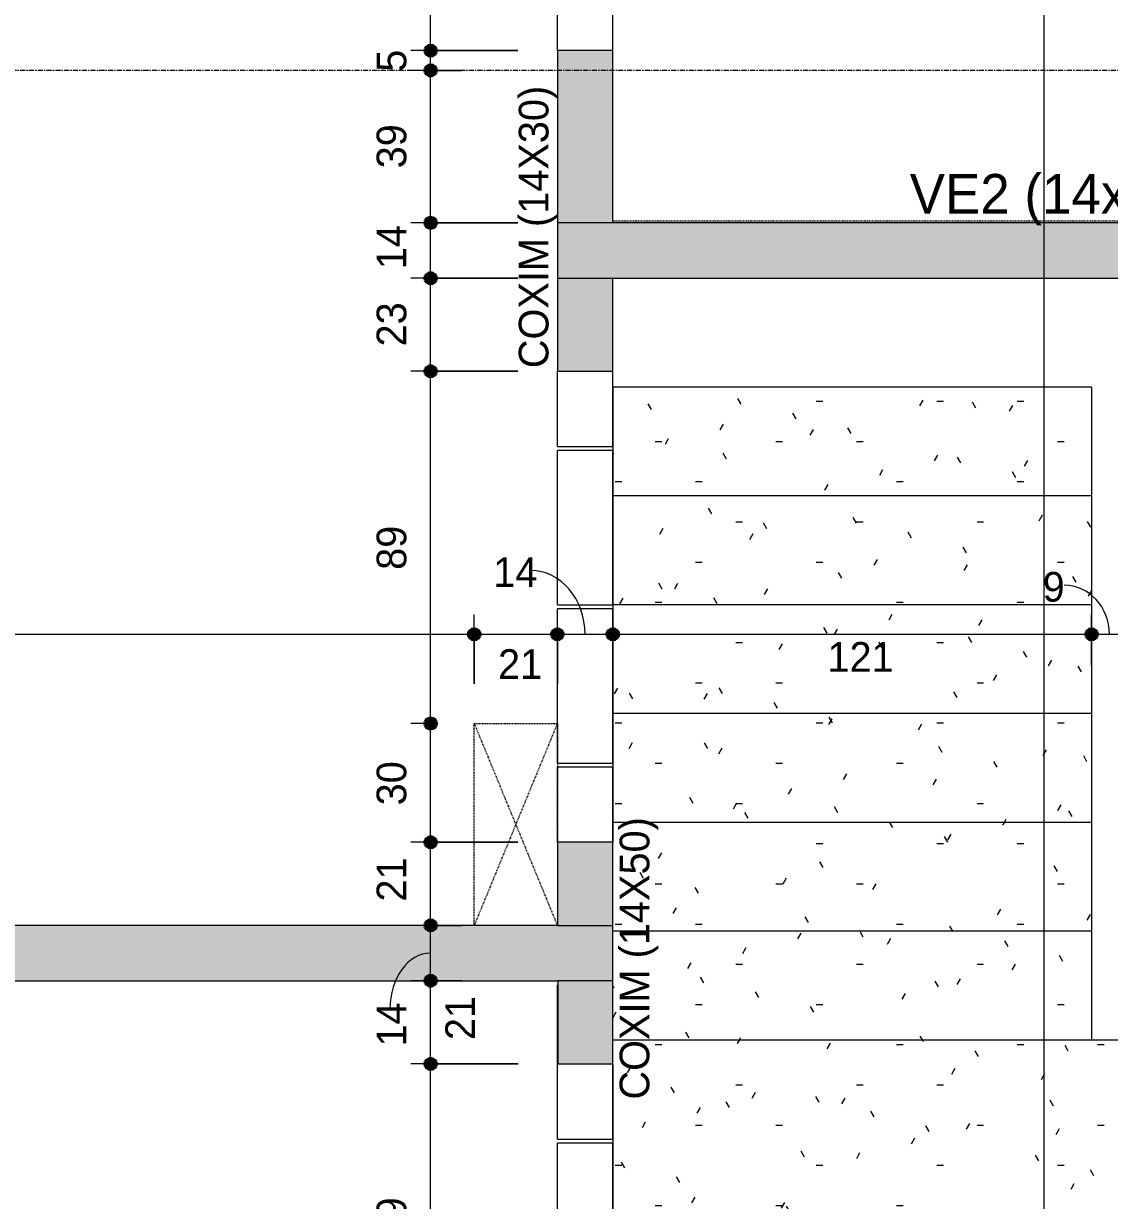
# Model space of a CAD drawing. Header units: centimetres. Extents: x 1490 to 17671, y -2277 to 8860.
# Drawn here: x 7739.4 to 8013.8, y -415.3 to -117.9 of the extents above; entities that cross this region are included whole.
import ezdxf

# ---------------------------------------------------------------- set-up
doc = ezdxf.new("R2010")
doc.units = ezdxf.units.CM
doc.linetypes.add('Linha de eixo', pattern=[2.2225, 1.27, -0.3175, 0.3175, -0.3175])
doc.linetypes.add('Projeção', pattern=[0.396875, 0.238125, -0.15875])
for name, color, linetype, lineweight, true_color in [('A-ANNO-DIMS-1', 1, 'Continuous', 9, 0xff0000), ('A-DETL-GENF-1', 9, 'Continuous', 9, 0xc0c0c0), ('A-DETL-GENF-2', 8, 'Continuous', 9, 0x808080)]:
    doc.layers.add(name, color=color, linetype=linetype, lineweight=lineweight, true_color=true_color)
for name, color, linetype, lineweight in [('A-ANNO-DIMS-50', 7, 'Continuous', 9), ('A-DETL-THIN', 7, 'Continuous', 9), ('A-FLOR-OVHD', 7, 'Projeção', 9), ('G-ANNO-SYMB', 7, 'Continuous', 9), ('G-ANNO-TEXT', 7, 'Continuous', 9), ('S-BEAM', 7, 'Continuous', 9), ('S-BEAM-1', 7, 'Continuous', 13), ('S-GRID-1', 7, 'Linha de eixo', 9), ('S-STRS', 7, 'Continuous', 9), ('S-STRS-1', 7, 'Projeção', 9)]:
    doc.layers.add(name, color=color, linetype=linetype, lineweight=lineweight)
doc.styles.add('Bahnschrift_7', font='', dxfattribs={"height": 10})
doc.styles.add('Bahnschrift_8', font='', dxfattribs={"height": 7.5})
doc.styles.get('Bahnschrift_7').set_extended_font_data('Bahnschrift')
doc.styles.get('Bahnschrift_8').set_extended_font_data('Bahnschrift')
doc.dimstyles.new('Linear_-_2_mm_Arial', dxfattribs={"dimscale": 30.48, "dimtxt": 8.33133, "dimasz": 0.393701, "dimexe": 0.164042, "dimexo": 0.328084, "dimgap": 0.131234, "dimtad": 1, "dimdec": 0, "dimzin": 0, "dimdsep": 46, "dimtxsty": 'Bahnschrift_8', "dimblk1": 'DOTSMALL', "dimblk2": 'DOTSMALL', "dimsah": 1, "dimcen": 0.09, "dimdle": 0.164042, "dimazin": 0, "dimtfac": 1, "dimtdec": 4, "dimtix": 1, "dimtmove": 0, "dimatfit": 3, "dimfxl": 1, "dimtvp": 1, "dimtolj": 1, "dimtzin": 0, "dimarcsym": 2})
doc.dimstyles.new('Linear_-_2_mm_Arial_1', dxfattribs={"dimscale": 30.48, "dimtxt": 8.33133, "dimasz": 0.393701, "dimexe": 0.164042, "dimexo": 0.328084, "dimgap": 0.131234, "dimtad": 1, "dimdec": 0, "dimzin": 0, "dimdsep": 46, "dimtxsty": 'Bahnschrift_8', "dimblk1": 'DOTSMALL', "dimblk2": 'DOTSMALL', "dimsah": 1, "dimcen": 0.09, "dimdle": 0.164042, "dimazin": 0, "dimtfac": 1, "dimtdec": 4, "dimtix": 1, "dimtmove": 1, "dimatfit": 3, "dimfxl": 1, "dimtvp": 1, "dimtolj": 1, "dimtzin": 0, "dimarcsym": 2})
doc.dimstyles.new('Linear_-_2_mm_Arial_2', dxfattribs={"dimscale": 30.48, "dimtxt": 8.33133, "dimasz": 0.393701, "dimexe": 0.164042, "dimexo": 0.328084, "dimgap": 0.131234, "dimtad": 1, "dimdec": 0, "dimzin": 0, "dimdsep": 46, "dimtxsty": 'Bahnschrift_8', "dimblk1": 'DOTSMALL', "dimblk2": 'DOTSMALL', "dimsah": 1, "dimcen": 0.09, "dimdle": 0.164042, "dimazin": 0, "dimtfac": 1, "dimtdec": 4, "dimtix": 1, "dimtmove": 2, "dimatfit": 3, "dimfxl": 1, "dimtvp": 1, "dimtolj": 1, "dimtzin": 0, "dimarcsym": 2})
pattern_1 = [(0, (8447.663, 0), (40.64, 10.16), [1.676, -28.804, 1.676, -28.804, -162.56]), (0, (8447.663, 0), (40.64, 10.16), [-60.96, 1.676, -59.284, 1.676, -28.804, -71.12]), (0, (8447.663, 0), (40.64, 10.16), [-152.4, 1.676, -18.644, 1.676, -49.124]), (120, (8462.903, 5.08), (-29.11882, 30.11527), [1.676, -28.804, 1.676, -28.804, -162.56]), (120, (8462.903, 5.08), (-29.11882, 30.11527), [-60.96, 1.676, -59.284, 1.676, -28.804, -71.12]), (120, (8462.903, 5.08), (-29.11882, 30.11527), [-152.4, 1.676, -18.644, 1.676, -49.124]), (240, (8467.983, 25.4), (-11.52118, -40.27527), [1.676, -28.804, 1.676, -28.804, -162.56]), (240, (8467.983, 25.4), (-11.52118, -40.27527), [-60.96, 1.676, -59.284, 1.676, -28.804, -71.12]), (240, (8467.983, 25.4), (-11.52118, -40.27527), [-152.4, 1.676, -18.644, 1.676, -49.124])]

# ---------------------------------------------------------------- blocks, each defined once
blk = doc.blocks.new('LEONE - BLOCO CANALETA 14X39X2 - LEONE - BLOCO CANALETA 14X39X19 2-V18-FORMA DA COBERTURA')
at = {"layer": 'S-BEAM-1'}
for p, q in [((-19.5, 7), (19.5, 7)), ((-19.5, 7), (-19.5, -7)), ((19.5, 6.88), (19.5, 7)), ((-19.5, -7), (-0.5, -7))]:
    blk.add_line(p, q, dxfattribs=at)
blk = doc.blocks.new('LEONE - BLOCO CANALETA 14X39X2 - LEONE - BLOCO CANALETA 14X39X19 2-2460880-FORMA DA COBERTURA')
at = {"layer": 'S-BEAM-1'}
for p, q in [((-19.5, 7), (19.5, 7)), ((-19.5, 7), (-19.5, -7)), ((19.5, -7), (19.5, 7)), ((-19.5, -7), (19.5, -7))]:
    blk.add_line(p, q, dxfattribs=at)
blk = doc.blocks.new('LEONE - BLOCO CANALETA 14X39X2 - LEONE - BLOCO CANALETA 14X39X19 2-V2-FORMA DA COBERTURA')
at = {"layer": 'S-BEAM-1'}
for p, q in [((0.5, 7), (19.5, 7)), ((19.5, -7), (19.5, 7)), ((0.5, -7), (19.5, -7))]:
    blk.add_line(p, q, dxfattribs=at)
blk = doc.blocks.new('LEONE - BLOCO CANALETA 14X19X19 - LEONE - BLOCO CANALETA 14X19X19-V20-FORMA DA COBERTURA')
at = {"layer": 'S-BEAM-1'}
for p, q in [((-9.5, 7), (9.5, 7)), ((-9.5, 7), (-9.5, -7)), ((-9.5, -7), (9.5, -7))]:
    blk.add_line(p, q, dxfattribs=at)
blk = doc.blocks.new('DIMBLOCK136-FORMA DA COBERTURA')
at = {"layer": 'A-ANNO-DIMS-50', "lineweight": 35, "true_color": 0xff0000}
h = blk.add_hatch(color=1, dxfattribs=at)
edge = h.paths.add_edge_path()
edge.add_arc((7458.29, -272.22), 1.5, 0, 360)
h = blk.add_hatch(color=1, dxfattribs=at)
edge = h.paths.add_edge_path()
edge.add_arc((7853.29, -272.22), 1.5, 0, 360)
at = {"layer": 'A-ANNO-DIMS-50', "color": 1, "true_color": 0xff0000}
for p, q in [((7458.29, -280.1), (7458.29, -267.22)), ((7853.29, -284.76), (7853.29, -267.22)), ((7458.29, -272.22), (7853.29, -272.22)), ((7458.29, -272.22), (7458.29, -280.1)), ((7853.29, -272.22), (7853.29, -284.76))]:
    blk.add_line(p, q, dxfattribs=at)
at = {"layer": 'A-ANNO-DIMS-50', "color": 1, "lineweight": 35, "true_color": 0xff0000}
for centre in [(7458.29, -272.22), (7853.29, -272.22)]:
    blk.add_circle(centre, 1.5, dxfattribs=at)
at = {"layer": 'A-ANNO-DIMS-50', "color": 0, "insert": (7647.46, -258.58), "char_height": 7.5, "width": 19.9952, "attachment_point": 1, "line_spacing_factor": 1.009858, "style": 'Bahnschrift_8'}
blk.add_mtext('395', dxfattribs=at)
blk = doc.blocks.new('_DotSmall')
at = {"color": 0, "linetype": 'ByBlock', "const_width": 0.5}
blk.add_lwpolyline([(-0.0625, 0, 1), (0.0625, 0, 1)], format="xyb", close=True, dxfattribs=at)
blk = doc.blocks.new('DIMBLOCK137-FORMA DA COBERTURA')
at = {"layer": 'A-ANNO-DIMS-50', "lineweight": 35, "true_color": 0xff0000}
h = blk.add_hatch(color=1, dxfattribs=at)
edge = h.paths.add_edge_path()
edge.add_arc((7853.29, -272.22), 1.5, 0, 360)
h = blk.add_hatch(color=1, dxfattribs=at)
edge = h.paths.add_edge_path()
edge.add_arc((7874.29, -272.22), 1.5, 0, 360)
at = {"layer": 'A-ANNO-DIMS-50', "color": 1, "true_color": 0xff0000}
for p, q in [((7853.29, -284.76), (7853.29, -267.22)), ((7874.29, -284.76), (7874.29, -267.22)), ((7853.29, -272.22), (7874.29, -272.22)), ((7853.29, -272.22), (7853.29, -284.76)), ((7874.29, -272.22), (7874.29, -284.76))]:
    blk.add_line(p, q, dxfattribs=at)
at = {"layer": 'A-ANNO-DIMS-50', "color": 1, "lineweight": 35, "true_color": 0xff0000}
for centre in [(7853.29, -272.22), (7874.29, -272.22)]:
    blk.add_circle(centre, 1.5, dxfattribs=at)
at = {"layer": 'A-ANNO-DIMS-50', "color": 0, "insert": (7859.31, -275.99), "char_height": 7.5, "width": 10.755, "attachment_point": 1, "line_spacing_factor": 1.009858, "style": 'Bahnschrift_8'}
blk.add_mtext('21', dxfattribs=at)
blk = doc.blocks.new('DIMBLOCK138-FORMA DA COBERTURA')
at = {"layer": 'A-ANNO-DIMS-50', "lineweight": 35, "true_color": 0xff0000}
h = blk.add_hatch(color=1, dxfattribs=at)
edge = h.paths.add_edge_path()
edge.add_arc((7874.29, -272.22), 1.5, 0, 360)
h = blk.add_hatch(color=1, dxfattribs=at)
edge = h.paths.add_edge_path()
edge.add_arc((7888.29, -272.22), 1.5, 0, 360)
at = {"layer": 'A-ANNO-DIMS-50', "color": 1, "true_color": 0xff0000}
for p, q in [((7874.29, -284.76), (7874.29, -267.22)), ((7888.29, -280.1), (7888.29, -267.22)), ((7874.29, -272.22), (7888.29, -272.22)), ((7874.29, -272.22), (7874.29, -284.76)), ((7888.29, -272.22), (7888.29, -280.1))]:
    blk.add_line(p, q, dxfattribs=at)
at = {"layer": 'A-ANNO-DIMS-50', "color": 1, "lineweight": 35, "true_color": 0xff0000}
for centre in [(7874.29, -272.22), (7888.29, -272.22)]:
    blk.add_circle(centre, 1.5, dxfattribs=at)
at = {"layer": 'A-ANNO-DIMS-50', "color": 1, "true_color": 0xff0000}
blk.add_ellipse((7867.57, -272.22), major_axis=(0, 16.14), ratio=0.850085, start_param=4.712389, end_param=6.283185, dxfattribs=at)
at = {"layer": 'A-ANNO-DIMS-50', "color": 0, "insert": (7858.11, -252.75), "char_height": 7.5, "width": 11.3609, "attachment_point": 1, "line_spacing_factor": 1.009858, "style": 'Bahnschrift_8'}
blk.add_mtext('14', dxfattribs=at)
blk = doc.blocks.new('DIMBLOCK139-FORMA DA COBERTURA')
at = {"layer": 'A-ANNO-DIMS-50', "lineweight": 35, "true_color": 0xff0000}
h = blk.add_hatch(color=1, dxfattribs=at)
edge = h.paths.add_edge_path()
edge.add_arc((7888.29, -272.22), 1.5, 0, 360)
h = blk.add_hatch(color=1, dxfattribs=at)
edge = h.paths.add_edge_path()
edge.add_arc((8009.29, -272.22), 1.5, 0, 360)
at = {"layer": 'A-ANNO-DIMS-50', "color": 1, "true_color": 0xff0000}
for p, q in [((7888.29, -280.1), (7888.29, -267.22)), ((8009.29, -280.1), (8009.29, -267.22)), ((7888.29, -272.22), (8009.29, -272.22)), ((7888.29, -272.22), (7888.29, -280.1)), ((8009.29, -272.22), (8009.29, -280.1))]:
    blk.add_line(p, q, dxfattribs=at)
at = {"layer": 'A-ANNO-DIMS-50', "color": 1, "lineweight": 35, "true_color": 0xff0000}
for centre in [(7888.29, -272.22), (8009.29, -272.22)]:
    blk.add_circle(centre, 1.5, dxfattribs=at)
at = {"layer": 'A-ANNO-DIMS-50', "color": 0, "insert": (7942.54, -274.18), "char_height": 7.5, "width": 14.9964, "attachment_point": 1, "line_spacing_factor": 1.009858, "style": 'Bahnschrift_8'}
blk.add_mtext('121', dxfattribs=at)
blk = doc.blocks.new('DIMBLOCK140-FORMA DA COBERTURA')
at = {"layer": 'A-ANNO-DIMS-50', "lineweight": 35, "true_color": 0xff0000}
h = blk.add_hatch(color=1, dxfattribs=at)
edge = h.paths.add_edge_path()
edge.add_arc((8009.29, -272.22), 1.5, 0, 360)
h = blk.add_hatch(color=1, dxfattribs=at)
edge = h.paths.add_edge_path()
edge.add_arc((8018.29, -272.22), 1.5, 0, 360)
at = {"layer": 'A-ANNO-DIMS-50', "color": 1, "true_color": 0xff0000}
for p, q in [((8009.29, -280.1), (8009.29, -267.22)), ((8018.29, -280.1), (8018.29, -267.22)), ((8009.29, -272.22), (8018.29, -272.22)), ((8009.29, -272.22), (8009.29, -280.1)), ((8018.29, -272.22), (8018.29, -280.1))]:
    blk.add_line(p, q, dxfattribs=at)
at = {"layer": 'A-ANNO-DIMS-50', "color": 1, "lineweight": 35, "true_color": 0xff0000}
for centre in [(8009.29, -272.22), (8018.29, -272.22)]:
    blk.add_circle(centre, 1.5, dxfattribs=at)
at = {"layer": 'A-ANNO-DIMS-50', "color": 1, "true_color": 0xff0000}
blk.add_ellipse((8002.34, -272.22), major_axis=(0, 12.42), ratio=0.921946, start_param=4.712389, end_param=6.283185, dxfattribs=at)
at = {"layer": 'A-ANNO-DIMS-50', "color": 0, "insert": (7996.91, -256.47), "char_height": 7.5, "width": 6.5136, "attachment_point": 1, "line_spacing_factor": 1.009858, "style": 'Bahnschrift_8'}
blk.add_mtext('9', dxfattribs=at)
blk = doc.blocks.new('DIMBLOCK157-FORMA DA COBERTURA')
at = {"layer": 'A-ANNO-DIMS-50', "lineweight": 35, "true_color": 0xff0000}
h = blk.add_hatch(color=1, dxfattribs=at)
edge = h.paths.add_edge_path()
edge.add_arc((7842.28, -380.76), 1.5, 0, 360)
h = blk.add_hatch(color=1, dxfattribs=at)
edge = h.paths.add_edge_path()
edge.add_arc((7842.28, -459.76), 1.5, 0, 360)
at = {"layer": 'A-ANNO-DIMS-50', "color": 1, "true_color": 0xff0000}
for p, q in [((7864.41, -380.76), (7837.28, -380.76)), ((7842.28, -459.76), (7842.28, -380.76)), ((7842.28, -380.76), (7864.41, -380.76)), ((7864.29, -459.76), (7837.28, -459.76)), ((7842.28, -459.76), (7864.29, -459.76))]:
    blk.add_line(p, q, dxfattribs=at)
at = {"layer": 'A-ANNO-DIMS-50', "color": 1, "lineweight": 35, "true_color": 0xff0000}
for centre in [(7842.28, -380.76), (7842.28, -459.76)]:
    blk.add_circle(centre, 1.5, dxfattribs=at)
at = {"layer": 'A-ANNO-DIMS-50', "color": 0, "insert": (7828.63, -425.62), "char_height": 7.5, "width": 12.8757, "attachment_point": 1, "rotation": 90, "line_spacing_factor": 1.009858, "style": 'Bahnschrift_8'}
blk.add_mtext('79', dxfattribs=at)
blk = doc.blocks.new('DIMBLOCK158-FORMA DA COBERTURA')
at = {"layer": 'A-ANNO-DIMS-50', "lineweight": 35, "true_color": 0xff0000}
h = blk.add_hatch(color=1, dxfattribs=at)
edge = h.paths.add_edge_path()
edge.add_arc((7842.28, -359.76), 1.5, 0, 360)
h = blk.add_hatch(color=1, dxfattribs=at)
edge = h.paths.add_edge_path()
edge.add_arc((7842.28, -380.76), 1.5, 0, 360)
at = {"layer": 'A-ANNO-DIMS-50', "color": 1, "true_color": 0xff0000}
for p, q in [((7850.16, -359.76), (7837.28, -359.76)), ((7842.28, -380.76), (7842.28, -359.76)), ((7842.28, -359.76), (7850.16, -359.76)), ((7864.41, -380.76), (7837.28, -380.76)), ((7842.28, -380.76), (7864.41, -380.76))]:
    blk.add_line(p, q, dxfattribs=at)
at = {"layer": 'A-ANNO-DIMS-50', "color": 1, "lineweight": 35, "true_color": 0xff0000}
for centre in [(7842.28, -359.76), (7842.28, -380.76)]:
    blk.add_circle(centre, 1.5, dxfattribs=at)
at = {"layer": 'A-ANNO-DIMS-50', "color": 0, "insert": (7845.99, -374.74), "char_height": 7.5, "width": 10.755, "attachment_point": 1, "rotation": 90, "line_spacing_factor": 1.009858, "style": 'Bahnschrift_8'}
blk.add_mtext('21', dxfattribs=at)
blk = doc.blocks.new('DIMBLOCK159-FORMA DA COBERTURA')
at = {"layer": 'A-ANNO-DIMS-50', "lineweight": 35, "true_color": 0xff0000}
h = blk.add_hatch(color=1, dxfattribs=at)
edge = h.paths.add_edge_path()
edge.add_arc((7842.28, -345.76), 1.5, 0, 360)
h = blk.add_hatch(color=1, dxfattribs=at)
edge = h.paths.add_edge_path()
edge.add_arc((7842.28, -359.76), 1.5, 0, 360)
at = {"layer": 'A-ANNO-DIMS-50', "color": 1, "true_color": 0xff0000}
for p, q in [((7850.16, -345.76), (7837.28, -345.76)), ((7842.28, -359.76), (7842.28, -345.76)), ((7842.28, -345.76), (7850.16, -345.76)), ((7850.16, -359.76), (7837.28, -359.76)), ((7842.28, -359.76), (7850.16, -359.76))]:
    blk.add_line(p, q, dxfattribs=at)
at = {"layer": 'A-ANNO-DIMS-50', "color": 1, "lineweight": 35, "true_color": 0xff0000}
for centre in [(7842.28, -345.76), (7842.28, -359.76)]:
    blk.add_circle(centre, 1.5, dxfattribs=at)
at = {"layer": 'A-ANNO-DIMS-50', "color": 1, "true_color": 0xff0000}
blk.add_ellipse((7842.28, -366.89), major_axis=(0, 14.13), ratio=0.72967, start_param=0, end_param=1.570796, dxfattribs=at)
at = {"layer": 'A-ANNO-DIMS-50', "color": 0, "insert": (7828.63, -376.36), "char_height": 7.5, "width": 11.3609, "attachment_point": 1, "rotation": 90, "line_spacing_factor": 1.009858, "style": 'Bahnschrift_8'}
blk.add_mtext('14', dxfattribs=at)
blk = doc.blocks.new('DIMBLOCK160-FORMA DA COBERTURA')
at = {"layer": 'A-ANNO-DIMS-50', "lineweight": 35, "true_color": 0xff0000}
h = blk.add_hatch(color=1, dxfattribs=at)
edge = h.paths.add_edge_path()
edge.add_arc((7842.28, -324.76), 1.5, 0, 360)
h = blk.add_hatch(color=1, dxfattribs=at)
edge = h.paths.add_edge_path()
edge.add_arc((7842.28, -345.76), 1.5, 0, 360)
at = {"layer": 'A-ANNO-DIMS-50', "color": 1, "true_color": 0xff0000}
for p, q in [((7864.29, -324.76), (7837.28, -324.76)), ((7842.28, -345.76), (7842.28, -324.76)), ((7842.28, -324.76), (7864.29, -324.76)), ((7850.16, -345.76), (7837.28, -345.76)), ((7842.28, -345.76), (7850.16, -345.76))]:
    blk.add_line(p, q, dxfattribs=at)
at = {"layer": 'A-ANNO-DIMS-50', "color": 1, "lineweight": 35, "true_color": 0xff0000}
for centre in [(7842.28, -324.76), (7842.28, -345.76)]:
    blk.add_circle(centre, 1.5, dxfattribs=at)
at = {"layer": 'A-ANNO-DIMS-50', "color": 0, "insert": (7828.63, -339.74), "char_height": 7.5, "width": 10.755, "attachment_point": 1, "rotation": 90, "line_spacing_factor": 1.009858, "style": 'Bahnschrift_8'}
blk.add_mtext('21', dxfattribs=at)
blk = doc.blocks.new('DIMBLOCK161-FORMA DA COBERTURA')
at = {"layer": 'A-ANNO-DIMS-50', "lineweight": 35, "true_color": 0xff0000}
h = blk.add_hatch(color=1, dxfattribs=at)
edge = h.paths.add_edge_path()
edge.add_arc((7842.28, -294.76), 1.5, 0, 360)
h = blk.add_hatch(color=1, dxfattribs=at)
edge = h.paths.add_edge_path()
edge.add_arc((7842.28, -324.76), 1.5, 0, 360)
at = {"layer": 'A-ANNO-DIMS-50', "color": 1, "true_color": 0xff0000}
for p, q in [((7843.29, -294.76), (7837.28, -294.76)), ((7842.28, -324.76), (7842.28, -294.76)), ((7842.28, -294.76), (7843.29, -294.76)), ((7864.29, -324.76), (7837.28, -324.76)), ((7842.28, -324.76), (7864.29, -324.76))]:
    blk.add_line(p, q, dxfattribs=at)
at = {"layer": 'A-ANNO-DIMS-50', "color": 1, "lineweight": 35, "true_color": 0xff0000}
for centre in [(7842.28, -294.76), (7842.28, -324.76)]:
    blk.add_circle(centre, 1.5, dxfattribs=at)
at = {"layer": 'A-ANNO-DIMS-50', "color": 0, "insert": (7828.63, -315.44), "char_height": 7.5, "width": 13.6331, "attachment_point": 1, "rotation": 90, "line_spacing_factor": 1.009858, "style": 'Bahnschrift_8'}
blk.add_mtext('30', dxfattribs=at)
blk = doc.blocks.new('DIMBLOCK162-FORMA DA COBERTURA')
at = {"layer": 'A-ANNO-DIMS-50', "lineweight": 35, "true_color": 0xff0000}
h = blk.add_hatch(color=1, dxfattribs=at)
edge = h.paths.add_edge_path()
edge.add_arc((7842.28, -205.76), 1.5, 0, 360)
h = blk.add_hatch(color=1, dxfattribs=at)
edge = h.paths.add_edge_path()
edge.add_arc((7842.28, -294.76), 1.5, 0, 360)
at = {"layer": 'A-ANNO-DIMS-50', "color": 1, "true_color": 0xff0000}
for p, q in [((7864.29, -205.76), (7837.28, -205.76)), ((7842.28, -294.76), (7842.28, -205.76)), ((7842.28, -205.76), (7864.29, -205.76)), ((7843.29, -294.76), (7837.28, -294.76)), ((7842.28, -294.76), (7843.29, -294.76))]:
    blk.add_line(p, q, dxfattribs=at)
at = {"layer": 'A-ANNO-DIMS-50', "color": 1, "lineweight": 35, "true_color": 0xff0000}
for centre in [(7842.28, -205.76), (7842.28, -294.76)]:
    blk.add_circle(centre, 1.5, dxfattribs=at)
at = {"layer": 'A-ANNO-DIMS-50', "color": 0, "insert": (7828.63, -255.94), "char_height": 7.5, "width": 13.6331, "attachment_point": 1, "rotation": 90, "line_spacing_factor": 1.009858, "style": 'Bahnschrift_8'}
blk.add_mtext('89', dxfattribs=at)
blk = doc.blocks.new('DIMBLOCK163-FORMA DA COBERTURA')
at = {"layer": 'A-ANNO-DIMS-50', "lineweight": 35, "true_color": 0xff0000}
h = blk.add_hatch(color=1, dxfattribs=at)
edge = h.paths.add_edge_path()
edge.add_arc((7842.28, -182.26), 1.5, 0, 360)
h = blk.add_hatch(color=1, dxfattribs=at)
edge = h.paths.add_edge_path()
edge.add_arc((7842.28, -205.76), 1.5, 0, 360)
at = {"layer": 'A-ANNO-DIMS-50', "color": 1, "true_color": 0xff0000}
for p, q in [((7864.29, -182.26), (7837.28, -182.26)), ((7842.28, -205.76), (7842.28, -182.26)), ((7842.28, -182.26), (7864.29, -182.26)), ((7864.29, -205.76), (7837.28, -205.76)), ((7842.28, -205.76), (7864.29, -205.76))]:
    blk.add_line(p, q, dxfattribs=at)
at = {"layer": 'A-ANNO-DIMS-50', "color": 1, "lineweight": 35, "true_color": 0xff0000}
for centre in [(7842.28, -182.26), (7842.28, -205.76)]:
    blk.add_circle(centre, 1.5, dxfattribs=at)
at = {"layer": 'A-ANNO-DIMS-50', "color": 0, "insert": (7828.63, -199.5), "char_height": 7.5, "width": 13.1787, "attachment_point": 1, "rotation": 90, "line_spacing_factor": 1.009858, "style": 'Bahnschrift_8'}
blk.add_mtext('23', dxfattribs=at)
blk = doc.blocks.new('DIMBLOCK164-FORMA DA COBERTURA')
at = {"layer": 'A-ANNO-DIMS-50', "lineweight": 35, "true_color": 0xff0000}
h = blk.add_hatch(color=1, dxfattribs=at)
edge = h.paths.add_edge_path()
edge.add_arc((7842.28, -168.26), 1.5, 0, 360)
h = blk.add_hatch(color=1, dxfattribs=at)
edge = h.paths.add_edge_path()
edge.add_arc((7842.28, -182.26), 1.5, 0, 360)
at = {"layer": 'A-ANNO-DIMS-50', "color": 1, "true_color": 0xff0000}
for p, q in [((7864.29, -168.26), (7837.28, -168.26)), ((7842.28, -182.26), (7842.28, -168.26)), ((7842.28, -168.26), (7864.29, -168.26)), ((7864.29, -182.26), (7837.28, -182.26)), ((7842.28, -182.26), (7864.29, -182.26))]:
    blk.add_line(p, q, dxfattribs=at)
at = {"layer": 'A-ANNO-DIMS-50', "color": 1, "lineweight": 35, "true_color": 0xff0000}
for centre in [(7842.28, -168.26), (7842.28, -182.26)]:
    blk.add_circle(centre, 1.5, dxfattribs=at)
at = {"layer": 'A-ANNO-DIMS-50', "color": 0, "insert": (7828.63, -179.99), "char_height": 7.5, "width": 11.3609, "attachment_point": 1, "rotation": 90, "line_spacing_factor": 1.009858, "style": 'Bahnschrift_8'}
blk.add_mtext('14', dxfattribs=at)
blk = doc.blocks.new('DIMBLOCK165-FORMA DA COBERTURA')
at = {"layer": 'A-ANNO-DIMS-50', "lineweight": 35, "true_color": 0xff0000}
h = blk.add_hatch(color=1, dxfattribs=at)
edge = h.paths.add_edge_path()
edge.add_arc((7842.28, -129.76), 1.5, 0, 360)
h = blk.add_hatch(color=1, dxfattribs=at)
edge = h.paths.add_edge_path()
edge.add_arc((7842.28, -168.26), 1.5, 0, 360)
at = {"layer": 'A-ANNO-DIMS-50', "color": 1, "true_color": 0xff0000}
for p, q in [((7850.16, -129.76), (7837.28, -129.76)), ((7842.28, -168.26), (7842.28, -129.76)), ((7842.28, -129.76), (7850.16, -129.76)), ((7864.29, -168.26), (7837.28, -168.26)), ((7842.28, -168.26), (7864.29, -168.26))]:
    blk.add_line(p, q, dxfattribs=at)
at = {"layer": 'A-ANNO-DIMS-50', "color": 1, "lineweight": 35, "true_color": 0xff0000}
for centre in [(7842.28, -129.76), (7842.28, -168.26)]:
    blk.add_circle(centre, 1.5, dxfattribs=at)
at = {"layer": 'A-ANNO-DIMS-50', "color": 0, "insert": (7828.63, -154.5), "char_height": 7.5, "width": 13.1787, "attachment_point": 1, "rotation": 90, "line_spacing_factor": 1.009858, "style": 'Bahnschrift_8'}
blk.add_mtext('39', dxfattribs=at)
blk = doc.blocks.new('DIMBLOCK166-FORMA DA COBERTURA')
at = {"layer": 'A-ANNO-DIMS-50', "lineweight": 35, "true_color": 0xff0000}
h = blk.add_hatch(color=1, dxfattribs=at)
edge = h.paths.add_edge_path()
edge.add_arc((7842.28, -124.76), 1.5, 0, 360)
h = blk.add_hatch(color=1, dxfattribs=at)
edge = h.paths.add_edge_path()
edge.add_arc((7842.28, -129.76), 1.5, 0, 360)
at = {"layer": 'A-ANNO-DIMS-50', "color": 1, "true_color": 0xff0000}
for p, q in [((7864.29, -124.76), (7837.28, -124.76)), ((7842.28, -129.76), (7842.28, -124.76)), ((7842.28, -124.76), (7864.29, -124.76)), ((7850.16, -129.76), (7837.28, -129.76)), ((7842.28, -129.76), (7850.16, -129.76))]:
    blk.add_line(p, q, dxfattribs=at)
at = {"layer": 'A-ANNO-DIMS-50', "color": 1, "lineweight": 35, "true_color": 0xff0000}
for centre in [(7842.28, -124.76), (7842.28, -129.76)]:
    blk.add_circle(centre, 1.5, dxfattribs=at)
at = {"layer": 'A-ANNO-DIMS-50', "color": 0, "insert": (7828.63, -130.1), "char_height": 7.5, "width": 6.8165, "attachment_point": 1, "rotation": 90, "line_spacing_factor": 1.009858, "style": 'Bahnschrift_8'}
blk.add_mtext('5', dxfattribs=at)
blk = doc.blocks.new('DIMBLOCK167-FORMA DA COBERTURA')
at = {"layer": 'A-ANNO-DIMS-50', "lineweight": 35, "true_color": 0xff0000}
h = blk.add_hatch(color=1, dxfattribs=at)
edge = h.paths.add_edge_path()
edge.add_arc((7842.28, 30.24), 1.5, 0, 360)
h = blk.add_hatch(color=1, dxfattribs=at)
edge = h.paths.add_edge_path()
edge.add_arc((7842.28, -124.76), 1.5, 0, 360)
at = {"layer": 'A-ANNO-DIMS-50', "color": 1, "true_color": 0xff0000}
for p, q in [((7879.29, 30.24), (7837.28, 30.24)), ((7842.28, -124.76), (7842.28, 30.24)), ((7842.28, 30.24), (7879.29, 30.24)), ((7864.29, -124.76), (7837.28, -124.76)), ((7842.28, -124.76), (7864.29, -124.76))]:
    blk.add_line(p, q, dxfattribs=at)
at = {"layer": 'A-ANNO-DIMS-50', "color": 1, "lineweight": 35, "true_color": 0xff0000}
for centre in [(7842.28, 30.24), (7842.28, -124.76)]:
    blk.add_circle(centre, 1.5, dxfattribs=at)
at = {"layer": 'A-ANNO-DIMS-50', "color": 0, "insert": (7828.63, -54.7), "char_height": 7.5, "width": 17.8745, "attachment_point": 1, "rotation": 90, "line_spacing_factor": 1.009858, "style": 'Bahnschrift_8'}
blk.add_mtext('155', dxfattribs=at)

msp = doc.modelspace()

# ---------------------------------------------------------------- hatches: boundary and pattern name
at = {"layer": 'A-DETL-GENF-1'}
h = msp.add_hatch(color=256, dxfattribs=at)
h.paths.add_polyline_path([(7888.29, -205.76), (7888.29, -182.26), (7874.29, -182.26), (7874.29, -205.76)])
h.paths.add_polyline_path([(7874.29, -168.26), (7888.29, -168.26), (7888.29, -124.76), (7874.29, -124.76)])
h = msp.add_hatch(color=256, dxfattribs=at)
h.paths.add_polyline_path([(7874.41, -380.76), (7888.29, -380.76), (7888.29, -359.76), (7874.41, -359.76), (7874.41, -374.76)])
h.paths.add_polyline_path([(7874.29, -345.76), (7888.29, -345.76), (7888.29, -324.76), (7874.29, -324.76)])
at = {"layer": 'A-DETL-GENF-2'}
for points in [[(7874.29, -182.26), (8153.29, -182.26), (8153.29, -168.26), (7874.29, -168.26)], [(7719.04, -359.76), (7888.29, -359.76), (7888.29, -345.76), (7444.29, -345.76), (7444.29, -359.76), (7458.29, -359.76)]]:
    msp.add_hatch(color=256, dxfattribs=at).paths.add_polyline_path(points)
at = {"layer": 'S-STRS'}
h = msp.add_hatch(dxfattribs=at)
h.set_pattern_fill('FP_1', color=256, style=0, pattern_type=2)
h.set_pattern_definition(pattern_1)
h.paths.add_polyline_path([(8009.29, -237.26), (8009.29, -209.76), (7888.29, -209.76), (7888.29, -237.26)])
h = msp.add_hatch(dxfattribs=at)
h.set_pattern_fill('FP_1', color=256, style=0, pattern_type=2)
h.set_pattern_definition(pattern_1)
h.paths.add_polyline_path([(8009.29, -264.76), (8009.29, -237.26), (7888.29, -237.26), (7888.29, -264.76)])
h = msp.add_hatch(dxfattribs=at)
h.set_pattern_fill('FP_1', color=256, style=0, pattern_type=2)
h.set_pattern_definition(pattern_1)
h.paths.add_polyline_path([(8009.29, -292.26), (8009.29, -264.76), (7888.29, -264.76), (7888.29, -292.26)])
h = msp.add_hatch(dxfattribs=at)
h.set_pattern_fill('FP_1', color=256, style=0, pattern_type=2)
h.set_pattern_definition(pattern_1)
h.paths.add_polyline_path([(8009.29, -319.76), (8009.29, -292.26), (7888.29, -292.26), (7888.29, -319.76)])
h = msp.add_hatch(dxfattribs=at)
h.set_pattern_fill('FP_1', color=256, style=0, pattern_type=2)
h.set_pattern_definition(pattern_1)
h.paths.add_polyline_path([(8009.29, -347.26), (8009.29, -319.76), (7888.29, -319.76), (7888.29, -347.26)])
h = msp.add_hatch(dxfattribs=at)
h.set_pattern_fill('FP_1', color=256, style=0, pattern_type=2)
h.set_pattern_definition(pattern_1)
h.paths.add_polyline_path([(8009.29, -374.76), (8009.29, -347.26), (7888.29, -347.26), (7888.29, -374.76)])
h = msp.add_hatch(dxfattribs=at)
h.set_pattern_fill('FP_1', color=256, style=0, pattern_type=2)
h.set_pattern_definition(pattern_1)
h.paths.add_polyline_path([(8139.29, -495.76), (8139.29, -374.76), (7888.29, -374.76), (7888.29, -495.76), (8018.29, -495.76)])

# ---------------------------------------------------------------- linework, layer by layer
at = {"layer": 'A-DETL-THIN'}
for p, q in [((7874.29, -124.76), (7874.29, -168.26)), ((7888.29, -124.76), (7874.29, -124.76)), ((7888.29, -168.26), (7888.29, -124.76)), ((8153.29, -168.26), (7874.29, -168.26)), ((7874.29, -168.26), (7874.29, -182.26)), ((7874.29, -182.26), (7874.29, -205.76)), ((7874.29, -182.26), (8153.29, -182.26)), ((7888.29, -205.76), (7888.29, -182.26)), ((7874.29, -205.76), (7888.29, -205.76)), ((7888.29, -324.76), (7874.29, -324.76)), ((7874.29, -324.76), (7874.29, -345.76)), ((7888.29, -345.76), (7888.29, -324.76)), ((7874.29, -345.76), (7458.29, -345.76)), ((7874.29, -345.76), (7888.29, -345.76)), ((7888.29, -359.76), (7888.29, -345.76)), ((7458.29, -359.76), (7874.41, -359.76)), ((7888.29, -359.76), (7874.41, -359.76)), ((7874.41, -359.76), (7874.41, -380.76)), ((7888.29, -380.76), (7888.29, -359.76)), ((7874.41, -380.76), (7888.29, -380.76))]:
    msp.add_line(p, q, dxfattribs=at)
at = {"layer": 'A-FLOR-OVHD'}
for p, q in [((7888.29, -167.76), (8139.29, -167.76)), ((7853.29, -345.76), (7853.29, -294.76)), ((7853.29, -294.76), (7874.29, -294.76)), ((7874.29, -294.76), (7853.29, -345.76)), ((7853.29, -294.76), (7874.29, -345.76)), ((7874.29, -294.76), (7874.29, -324.76))]:
    msp.add_line(p, q, dxfattribs=at)
at = {"layer": 'G-ANNO-SYMB'}
msp.add_line((7997.24, 933.87), (7997.24, -657.94), dxfattribs=at)
at = {"layer": 'S-GRID-1'}
msp.add_line((9984.56, -129.76), (6975.25, -129.76), dxfattribs=at)
at = {"layer": 'S-STRS'}
for p, q in [((8009.29, -209.76), (7888.29, -209.76)), ((7888.29, -209.76), (7888.29, -237.26)), ((8009.29, -209.76), (8009.29, -237.26)), ((7888.29, -237.26), (7888.29, -264.76)), ((8009.29, -237.26), (7888.29, -237.26)), ((8009.29, -237.26), (8009.29, -264.76)), ((7888.29, -264.76), (7888.29, -292.26)), ((8009.29, -264.76), (7888.29, -264.76)), ((8009.29, -264.76), (8009.29, -292.26)), ((7888.29, -292.26), (7888.29, -319.76)), ((8009.29, -292.26), (7888.29, -292.26)), ((8009.29, -292.26), (8009.29, -319.76)), ((7888.29, -319.76), (7888.29, -324.76)), ((8009.29, -319.76), (7888.29, -319.76)), ((8009.29, -319.76), (8009.29, -347.26)), ((8009.29, -347.26), (7888.29, -347.26)), ((8009.29, -347.26), (8009.29, -374.76)), ((8009.29, -374.76), (7888.29, -374.76)), ((8018.29, -374.76), (8009.29, -374.76)), ((7888.29, -380.76), (7888.29, -459.76))]:
    msp.add_line(p, q, dxfattribs=at)
at = {"layer": 'S-STRS-1'}
for p, q in [((8009.29, -209.76), (7888.29, -209.76)), ((8009.29, -237.26), (7888.29, -237.26)), ((8009.29, -264.76), (7888.29, -264.76)), ((8009.29, -292.26), (7888.29, -292.26)), ((8009.29, -319.76), (7888.29, -319.76)), ((8009.29, -347.26), (7888.29, -347.26)), ((8009.29, -374.76), (7888.29, -374.76))]:
    msp.add_line(p, q, dxfattribs=at)

# ---------------------------------------------------------------- block references
at = {"layer": 'S-BEAM', "rotation": 89.9999999999999}
for name, p in [('LEONE - BLOCO CANALETA 14X39X2 - LEONE - BLOCO CANALETA 14X39X19 2-V2-FORMA DA COBERTURA', (7881.29, -125.26)), ('LEONE - BLOCO CANALETA 14X19X19 - LEONE - BLOCO CANALETA 14X19X19-V20-FORMA DA COBERTURA', (7881.29, -215.26)), ('LEONE - BLOCO CANALETA 14X39X2 - LEONE - BLOCO CANALETA 14X39X19 2-2460880-FORMA DA COBERTURA', (7881.29, -245.26)), ('LEONE - BLOCO CANALETA 14X39X2 - LEONE - BLOCO CANALETA 14X39X19 2-2460880-FORMA DA COBERTURA', (7881.29, -285.26)), ('LEONE - BLOCO CANALETA 14X39X2 - LEONE - BLOCO CANALETA 14X39X19 2-V2-FORMA DA COBERTURA', (7881.29, -325.26)), ('LEONE - BLOCO CANALETA 14X39X2 - LEONE - BLOCO CANALETA 14X39X19 2-V18-FORMA DA COBERTURA', (7881.29, -380.26)), ('LEONE - BLOCO CANALETA 14X39X2 - LEONE - BLOCO CANALETA 14X39X19 2-2460880-FORMA DA COBERTURA', (7881.29, -420.26))]:
    msp.add_blockref(name, p, dxfattribs=at)

# ---------------------------------------------------------------- texts
at = {"layer": 'G-ANNO-TEXT', "char_height": 7.5, "width": 82.5738, "attachment_point": 1, "rotation": 90, "style": 'Bahnschrift_8'}
for s, insert in [('COXIM (14X30)', (7864.55, -204.98)), ('COXIM (14X50)', (7890.03, -389.76))]:
    msp.add_mtext(s, dxfattribs=dict(at, insert=insert))
at = {"layer": 'G-ANNO-TEXT', "insert": (7963.32, -155.92), "char_height": 10, "width": 88.9873, "attachment_point": 1, "style": 'Bahnschrift_7'}
msp.add_mtext('VE2 (14x30)', dxfattribs=at)

# ---------------------------------------------------------------- dimensions: what is measured, and where the dimension line sits
at = {"layer": 'A-ANNO-DIMS-1'}
for base, p1, p2, override, picture, middle in [((7842.28, 30.24), (7874.29, -124.76), (7889.29, 30.24), {"dimpost": '<>', "dimfxl": 155.724115}, 'DIMBLOCK167-FORMA DA COBERTURA', (7834.49, -47.26)), ((7842.28, -124.76), (7840.16, -129.76), (7874.29, -124.76), {"dimpost": '<>', "dimfxl": 34.498725}, 'DIMBLOCK166-FORMA DA COBERTURA', (7834.49, -127.26)), ((7842.27978437, -129.7564341), (7874.29293363, -168.2564341), (7840.15846403, -129.7564341), {"dimpost": '<>', "dimfxl": 51.453008}, 'DIMBLOCK165-FORMA DA COBERTURA', (7834.45241158, -149.0064341)), ((7842.28, -168.26), (7874.29, -182.26), (7874.29, -168.26), {"dimpost": '<>', "dimfxl": 14}, 'DIMBLOCK164-FORMA DA COBERTURA', (7834.53, -175.26)), ((7842.27978437, -182.2564341), (7874.29293356, -205.7564341), (7874.29293363, -182.2564341), {"dimpost": '<>', "dimfxl": 23.5}, 'DIMBLOCK163-FORMA DA COBERTURA', (7834.45241158, -194.0064341)), ((7842.28, -205.76), (7853.29, -294.76), (7874.29, -205.76), {"dimpost": '<>', "dimfxl": 91.443972}, 'DIMBLOCK162-FORMA DA COBERTURA', (7834.45, -250.26)), ((7842.28, -294.76), (7874.29, -324.76), (7853.29, -294.76), {"dimpost": '<>', "dimfxl": 36.619667}, 'DIMBLOCK161-FORMA DA COBERTURA', (7834.44, -309.76)), ((7842.28, -324.76), (7840.16, -345.76), (7874.29, -324.76), {"dimpost": '<>', "dimfxl": 40.076951}, 'DIMBLOCK160-FORMA DA COBERTURA', (7834.49, -335.26)), ((7842.28, -380.76), (7874.29, -459.76), (7874.41, -380.76), {"dimpost": '<>', "dimfxl": 79.00009}, 'DIMBLOCK157-FORMA DA COBERTURA', (7834.49, -420.26))]:
    dim = msp.add_linear_dim(base=base, p1=p1, p2=p2, angle=90, dimstyle='Linear_-_2_mm_Arial', override=override, dxfattribs=at)
    dim.commit()
    dim.dimension.update_dxf_attribs({"geometry": picture, "text_midpoint": middle})
for base, p1, p2, dimstyle, override, picture, middle in [((7888.29, -272.22), (7874.29, -294.76), (7888.29, -270.1), 'Linear_-_2_mm_Arial_1', {"dimpost": '<>', "dimfxl": 28.350704}, 'DIMBLOCK138-FORMA DA COBERTURA', (7863.79, -257.75)), ((8018.29, -272.22), (8009.29, -270.1), (8018.29, -270.1), 'Linear_-_2_mm_Arial_1', {"dimpost": '<>', "dimfxl": 9.001111}, 'DIMBLOCK140-FORMA DA COBERTURA', (8000.17, -261.47)), ((7874.29, -272.22), (7853.29, -294.76), (7874.29, -294.76), 'Linear_-_2_mm_Arial_2', {"dimpost": '<>', "dimfxl": 21}, 'DIMBLOCK137-FORMA DA COBERTURA', (7864.69, -280.99)), ((8009.29, -272.22), (7888.29, -270.1), (8009.29, -270.1), 'Linear_-_2_mm_Arial_2', {"dimpost": '<>', "dimfxl": 120.998889}, 'DIMBLOCK139-FORMA DA COBERTURA', (7950.04, -279.18))]:
    dim = msp.add_linear_dim(base=base, p1=p1, p2=p2, dimstyle=dimstyle, override=override, dxfattribs=at)
    dim.commit()
    dim.dimension.update_dxf_attribs({"geometry": picture, "text_midpoint": middle, "dimtype": 160})
dim = msp.add_linear_dim(base=(7853.29, -272.22), p1=(7458.29, -270.1), p2=(7853.29, -294.76), dimstyle='Linear_-_2_mm_Arial', override={"dimpost": '<>', "dimfxl": 395.768572}, dxfattribs=at)
dim.commit()
dim.dimension.update_dxf_attribs({"geometry": 'DIMBLOCK136-FORMA DA COBERTURA', "text_midpoint": (7655.79, -264.4)})
for base, p1, p2, dimstyle, override, picture, middle in [((7842.28, -345.76), (7840.16, -359.76), (7840.16, -345.76), 'Linear_-_2_mm_Arial_1', {"dimpost": '<>', "dimfxl": 14}, 'DIMBLOCK159-FORMA DA COBERTURA', (7833.63, -370.68)), ((7842.28, -359.76), (7874.41, -380.76), (7840.16, -359.76), 'Linear_-_2_mm_Arial_2', {"dimpost": '<>', "dimfxl": 40.178847}, 'DIMBLOCK158-FORMA DA COBERTURA', (7850.99, -369.36))]:
    dim = msp.add_linear_dim(base=base, p1=p1, p2=p2, angle=90, dimstyle=dimstyle, override=override, dxfattribs=at)
    dim.commit()
    dim.dimension.update_dxf_attribs({"geometry": picture, "text_midpoint": middle, "dimtype": 160, "text_rotation": 90})

doc.saveas('drawing.dxf')
